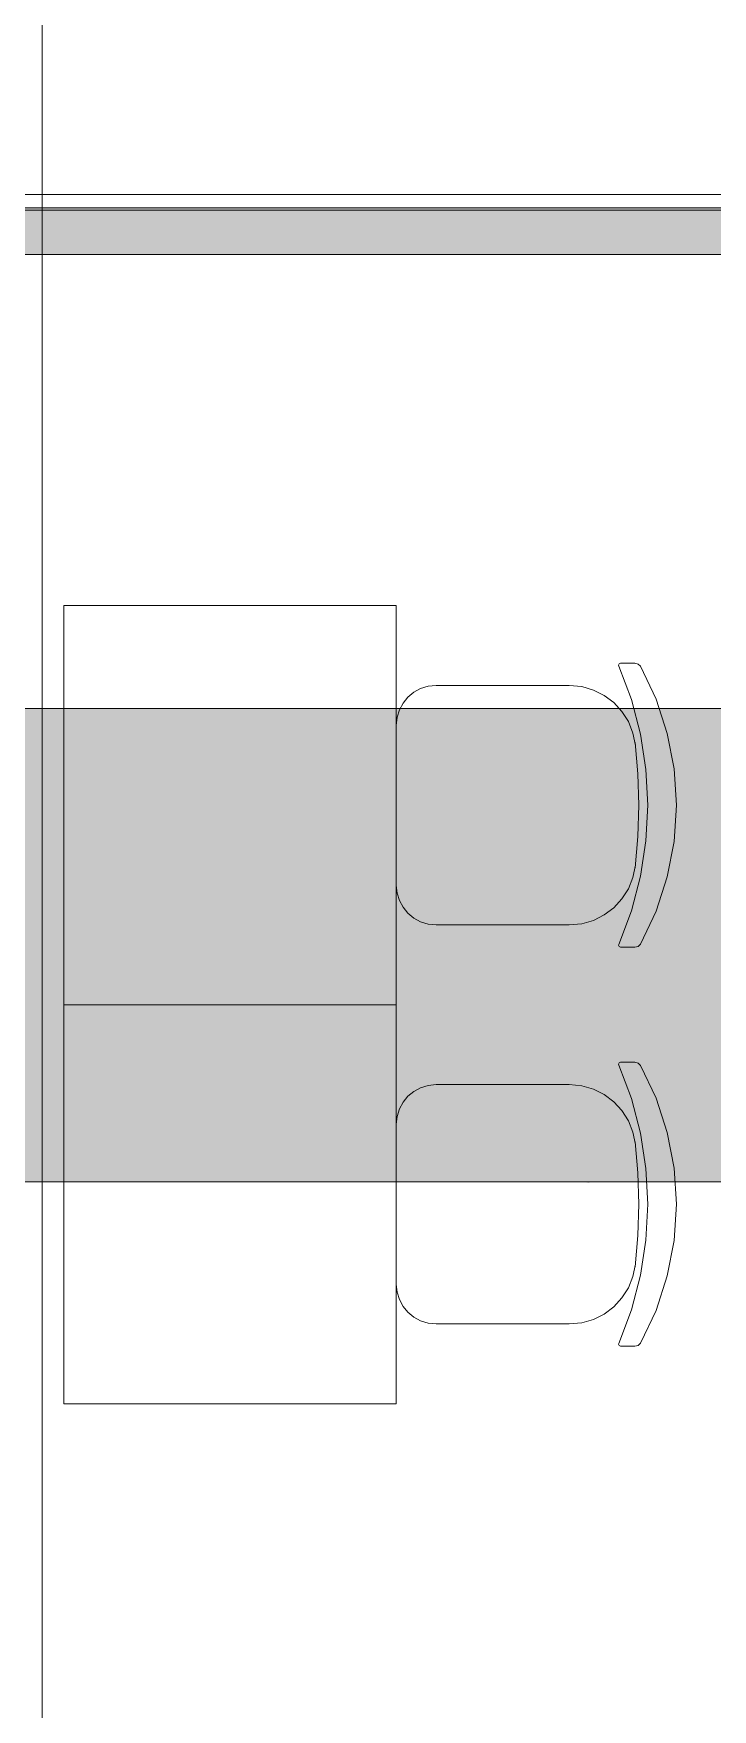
# Model space of a CAD drawing. Header units: millimetres. Extents: x 0 to 1189, y 0 to 841.
# Drawn here: x 688.04 to 698.26, y 348.33 to 373.53 of the extents above; entities that cross this region are included whole.
import ezdxf

# ---------------------------------------------------------------- set-up
doc = ezdxf.new("R2010")
doc.units = ezdxf.units.MM

msp = doc.modelspace()

# ---------------------------------------------------------------- hatches: boundary and pattern name
at = {"true_color": 0xf1d696}
h = msp.add_hatch(color=41, dxfattribs=at)
h.dxf.hatch_style = 2
h.paths.add_polyline_path([(635.07697, 370.204336), (635.07697, 370.904337), (705.461078, 370.904337), (705.461078, 370.204336)])
at = {"true_color": 0xffffff}
h = msp.add_hatch(color=7, dxfattribs=at)
h.dxf.hatch_style = 2
h.paths.add_polyline_path([(675.526032, 363.377326), (707.06908, 363.377326), (707.06908, 356.259315), (675.526032, 356.259315)])
at = {"true_color": 0x0077b0}
h = msp.add_hatch(color=144, dxfattribs=at)
h.paths.add_polyline_path([(690.620776, 360.100514), (690.743284, 360.174239), (690.855042, 360.199182), (690.916227, 360.21751), (690.970798, 360.269737), (691.011381, 360.336159), (691.024266, 360.40258), (691.009452, 360.480715), (690.965285, 360.546447), (690.899553, 360.589235), (690.821418, 360.602671), (690.74287, 360.588202), (690.677551, 360.546447), (690.635314, 360.480715), (690.620776, 360.40258)])
h.paths.add_polyline_path([(691.123484, 360.159494), (691.248472, 360.083495), (691.346175, 359.973183), (691.407016, 359.840478), (691.427755, 359.697025), (691.427755, 359.290228), (691.41829, 359.189795), (691.390066, 359.096544), (691.343342, 359.011253), (691.278376, 358.934694), (691.201817, 358.870159), (691.116525, 358.824382), (691.023275, 358.797105), (690.922842, 358.788071), (690.821203, 358.797105), (690.727781, 358.824382), (690.642316, 358.870159), (690.564552, 358.934694), (690.500017, 359.012415), (690.45424, 359.097578), (690.426963, 359.190182), (690.417929, 359.290228), (690.417929, 360.40258), (690.447419, 360.559056), (690.53644, 360.690315), (690.666113, 360.776718), (690.821418, 360.80607), (690.977895, 360.776373), (691.109153, 360.687558), (691.195556, 360.558712), (691.224908, 360.40258), (691.199414, 360.265121)])
h.paths.add_polyline_path([(691.224908, 359.292984), (691.224908, 359.697025), (691.20341, 359.812504), (691.137265, 359.911447), (691.039768, 359.977111), (690.922842, 359.998539), (690.805915, 359.977111), (690.708419, 359.911447), (690.642273, 359.812504), (690.620776, 359.697025), (690.620776, 359.292984), (690.642273, 359.175437), (690.708419, 359.078561), (690.805915, 359.01152), (690.922842, 358.988713), (691.039768, 359.01152), (691.137265, 359.078561), (691.20341, 359.176471)])
h = msp.add_hatch(color=144, dxfattribs=at)
h.paths.add_polyline_path([(688.312475, 359.290228), (688.312475, 359.694269), (688.32151, 359.795907), (688.348786, 359.88933), (688.394563, 359.974794), (688.459098, 360.052558), (688.536863, 360.117094), (688.622327, 360.16287), (688.715749, 360.190147), (688.817388, 360.199182), (689.01245, 360.163215), (689.175678, 360.055315), (689.240213, 359.977507), (689.28599, 359.891741), (689.313267, 359.797501), (689.322301, 359.694269), (689.322301, 359.290228), (689.312836, 359.190182), (689.284612, 359.097578), (689.237888, 359.012415), (689.172922, 358.934694), (689.096363, 358.870159), (689.011072, 358.824382), (688.917821, 358.797105), (688.817388, 358.788071), (688.715749, 358.797105), (688.622327, 358.824382), (688.536863, 358.870159), (688.459098, 358.934694), (688.394563, 359.012415), (688.348786, 359.097578), (688.32151, 359.190182)])
h.paths.add_polyline_path([(689.119454, 359.292984), (689.119454, 359.697025), (689.097957, 359.812504), (689.031811, 359.911447), (688.934315, 359.977111), (688.817388, 359.998539), (688.700462, 359.977111), (688.602966, 359.911447), (688.53682, 359.812504), (688.515322, 359.697025), (688.515322, 359.292984), (688.53682, 359.175437), (688.602966, 359.078561), (688.700462, 359.01152), (688.817388, 358.988713), (688.934315, 359.01152), (689.031811, 359.078561), (689.097957, 359.176471)])
h = msp.add_hatch(color=144, dxfattribs=at)
h.paths.add_polyline_path([(692.337243, 359.998539), (692.220317, 359.977111), (692.12282, 359.911447), (692.056675, 359.813538), (692.035177, 359.697025), (692.035177, 359.59505), (692.639309, 359.59505), (692.639309, 359.697025), (692.617812, 359.813538), (692.551666, 359.911447), (692.45417, 359.977111)])
h.paths.add_polyline_path([(692.035177, 359.392203), (692.035177, 359.19156), (692.05006, 359.114459), (692.094708, 359.047693), (692.159683, 359.00332), (692.23582, 358.988713), (692.740733, 358.988713), (692.816869, 358.96315), (692.842156, 358.886738), (692.816869, 358.81198), (692.740733, 358.788071), (692.23582, 358.788071), (692.079481, 358.816389), (691.950841, 358.903826), (691.86182, 359.033844), (691.83233, 359.19156), (691.83233, 359.694269), (691.841365, 359.795907), (691.868641, 359.88933), (691.914418, 359.974794), (691.978953, 360.052558), (692.056718, 360.117094), (692.142182, 360.16287), (692.235604, 360.190147), (692.337243, 360.199182), (692.532305, 360.163215), (692.695533, 360.055315), (692.760068, 359.97755), (692.805845, 359.892086), (692.833122, 359.798664), (692.842156, 359.697025), (692.842156, 359.392203)])
h = msp.add_hatch(color=144, dxfattribs=at)
h.paths.add_polyline_path([(693.246731, 360.100514), (693.272018, 360.174239), (693.348155, 360.199182), (693.853068, 360.199182), (694.009407, 360.16983), (694.138046, 360.083427), (694.227068, 359.952375), (694.256558, 359.795692), (694.256558, 359.19156), (694.227068, 359.034877), (694.138046, 358.903826), (694.009407, 358.816389), (693.853068, 358.788071), (693.449579, 358.788071), (693.449579, 358.27985), (693.424292, 358.206332), (693.348155, 358.181183), (693.272018, 358.206332), (693.246731, 358.27985)])
h.paths.add_polyline_path([(693.449579, 359.995783), (693.449579, 358.988713), (693.853068, 358.988713), (693.930238, 359.00332), (693.994179, 359.047693), (694.038828, 359.113425), (694.05371, 359.19156), (694.05371, 359.795692), (694.039172, 359.873827), (693.996935, 359.939559), (693.931616, 359.982554), (693.853068, 359.995783)])
h = msp.add_hatch(color=144, dxfattribs=at)
h.dxf.hatch_style = 2
h.paths.add_polyline_path([(695.287313, 359.493626), (695.654423, 358.943513), (695.670959, 358.886738), (695.645672, 358.81198), (695.569535, 358.788071), (695.52096, 358.79875), (695.485199, 358.830514), (695.166046, 359.310072), (694.846892, 358.830514), (694.811132, 358.79875), (694.762556, 358.788071), (694.692001, 358.816183), (694.661133, 358.886738), (694.677669, 358.943513), (695.044778, 359.493626), (694.677669, 360.040983), (694.661133, 360.100514), (694.68642, 360.174239), (694.762556, 360.199182), (694.811132, 360.188502), (694.846892, 360.156738), (695.166046, 359.677181), (695.485199, 360.156738), (695.52096, 360.188502), (695.569535, 360.199182), (695.645672, 360.175273), (695.670959, 360.100514), (695.654423, 360.040983)])
h = msp.add_hatch(color=144, dxfattribs=at)
h.paths.add_polyline_path([(696.882513, 359.995783), (696.479024, 359.995783), (696.400475, 359.981521), (696.335156, 359.939559), (696.292919, 359.873827), (696.278381, 359.795692), (696.278381, 359.19156), (696.293264, 359.114459), (696.337912, 359.047693), (696.402887, 359.00332), (696.479024, 358.988713), (696.681871, 358.988713), (696.759041, 359.00332), (696.822982, 359.047693), (696.86763, 359.113425), (696.882513, 359.19156)])
h.paths.add_polyline_path([(697.286003, 358.886738), (697.26106, 358.81198), (697.187335, 358.788071), (697.057731, 358.813702), (696.955825, 358.89225), (696.83063, 358.813702), (696.681871, 358.788071), (696.479024, 358.788071), (696.322685, 358.816389), (696.194045, 358.903826), (696.105024, 359.033844), (696.075534, 359.19156), (696.075534, 359.795692), (696.105024, 359.952375), (696.194045, 360.083427), (696.322685, 360.16983), (696.479024, 360.199182), (696.983937, 360.199182), (697.060073, 360.174239), (697.08536, 360.100514), (697.08536, 359.090137), (697.110923, 359.014), (697.187335, 358.988713), (697.26106, 358.96315)])
h = msp.add_hatch(color=144, dxfattribs=at)
h.paths.add_polyline_path([(693.822517, 357.684092), (693.914364, 357.739214), (693.998355, 357.757955), (694.043899, 357.771804), (694.084896, 357.810872), (694.115351, 357.860481), (694.125135, 357.91009), (694.114041, 357.96907), (694.081037, 358.018129), (694.031773, 358.050513), (693.972999, 358.060572), (693.914226, 358.049686), (693.864961, 358.018129), (693.833404, 357.96907), (693.822517, 357.91009)])
h.paths.add_polyline_path([(694.199549, 357.728189), (694.293186, 357.67107), (694.366567, 357.588732), (694.412249, 357.488962), (694.427752, 357.380924), (694.427752, 357.076653), (694.399502, 356.931063), (694.315855, 356.809865), (694.194243, 356.726838), (694.049067, 356.699622), (693.902788, 356.726838), (693.780074, 356.809865), (693.697529, 356.93189), (693.670382, 357.076653), (693.670382, 357.91009), (693.692431, 358.027844), (693.759128, 358.126167), (693.856348, 358.19121), (693.972999, 358.213259), (694.09027, 358.190935), (694.188524, 358.123962), (694.253568, 358.027568), (694.275616, 357.91009), (694.256599, 357.807358)])
h.paths.add_polyline_path([(694.275616, 357.078307), (694.275616, 357.380924), (694.259356, 357.468016), (694.210022, 357.541879), (694.136572, 357.591419), (694.049067, 357.607473), (693.961561, 357.591419), (693.888112, 357.541879), (693.838778, 357.468016), (693.822517, 357.380924), (693.822517, 357.078307), (693.838778, 356.990043), (693.888112, 356.917903), (693.961561, 356.86726), (694.049067, 356.850103), (694.136572, 356.86726), (694.210022, 356.917903), (694.259356, 356.99087)])
h = msp.add_hatch(color=144, dxfattribs=at)
h.dxf.hatch_style = 2
h.paths.add_polyline_path([(687.849483, 357.455338), (687.849483, 357.002239), (687.860645, 356.944292), (687.894131, 356.894201), (687.943121, 356.861197), (687.999965, 356.850103), (688.226514, 356.850103), (688.283565, 356.831018), (688.302582, 356.773485), (688.283565, 356.717536), (688.226514, 356.699622), (687.999965, 356.699622), (687.882694, 356.720775), (687.786093, 356.786162), (687.719396, 356.884072), (687.697347, 357.002239), (687.697347, 357.455338), (687.719396, 357.572678), (687.786093, 357.671414), (687.882694, 357.735975), (687.999965, 357.757955), (688.226514, 357.757955), (688.283565, 357.738938), (688.302582, 357.681887), (688.283565, 357.624837), (688.226514, 357.60582), (687.999965, 357.60582), (687.941191, 357.594933), (687.891926, 357.563376), (687.860369, 357.514111)])
h = msp.add_hatch(color=144, dxfattribs=at)
h.dxf.hatch_style = 2
h.paths.add_polyline_path([(689.075338, 357.228788), (689.350395, 356.815928), (689.363073, 356.773485), (689.344056, 356.717536), (689.287005, 356.699622), (689.223615, 356.731592), (688.984388, 357.090985), (688.74516, 356.731592), (688.68177, 356.699622), (688.628854, 356.720568), (688.605703, 356.773485), (688.618381, 356.815928), (688.893437, 357.228788), (688.618381, 357.639444), (688.605703, 357.684092), (688.62472, 357.739214), (688.68177, 357.757955), (688.74516, 357.725985), (688.984388, 357.366592), (689.223615, 357.725985), (689.287005, 357.757955), (689.344056, 357.740041), (689.363073, 357.684092), (689.350395, 357.639444)])
h = msp.add_hatch(color=144, dxfattribs=at)
h.paths.add_polyline_path([(690.045214, 357.607473), (689.957708, 357.591419), (689.884259, 357.541879), (689.834925, 357.468843), (689.818664, 357.380924), (689.818664, 357.304856), (690.271763, 357.304856), (690.271763, 357.380924), (690.255503, 357.468843), (690.206169, 357.541879), (690.132719, 357.591419)])
h.paths.add_polyline_path([(689.818664, 357.152721), (689.818664, 357.002239), (689.829827, 356.944292), (689.863313, 356.894201), (689.912302, 356.861197), (689.969146, 356.850103), (690.347831, 356.850103), (690.404882, 356.831018), (690.423899, 356.773485), (690.404882, 356.717536), (690.347831, 356.699622), (689.969146, 356.699622), (689.851875, 356.720775), (689.755275, 356.786162), (689.688578, 356.884072), (689.666529, 357.002239), (689.666529, 357.37927), (689.693676, 357.52548), (689.776221, 357.647712), (689.898935, 357.730739), (690.045214, 357.757955), (690.191493, 357.731014), (690.314207, 357.649917), (690.396751, 357.527409), (690.423899, 357.380924), (690.423899, 357.152721)])
h = msp.add_hatch(color=144, dxfattribs=at)
h.dxf.hatch_style = 2
h.paths.add_polyline_path([(691.182108, 357.076653), (690.879491, 357.465811), (690.879491, 356.773485), (690.860474, 356.717536), (690.803423, 356.699622), (690.746372, 356.717536), (690.727355, 356.773485), (690.727355, 357.684092), (690.746372, 357.739214), (690.803423, 357.757955), (690.841457, 357.746586), (690.879491, 357.711653), (691.182108, 357.321944), (691.484725, 357.711653), (691.523034, 357.746586), (691.561344, 357.757955), (691.616465, 357.739214), (691.635207, 357.684092), (691.635207, 356.773485), (691.616465, 356.717536), (691.561344, 356.699622), (691.503811, 356.717536), (691.484725, 356.773485), (691.484725, 357.465811)])
h = msp.add_hatch(color=144, dxfattribs=at)
h.paths.add_polyline_path([(692.543769, 357.002239), (692.52172, 356.884899), (692.456677, 356.786162), (692.358423, 356.720775), (692.241152, 356.699622), (692.014602, 356.699622), (691.957552, 356.717536), (691.938535, 356.773485), (691.938535, 357.684092), (691.957552, 357.739214), (692.014602, 357.757955), (692.071653, 357.739214), (692.09067, 357.684092), (692.09067, 357.304856), (692.241152, 357.304856), (692.358423, 357.282876), (692.456677, 357.218315), (692.52172, 357.119786)])
h.paths.add_polyline_path([(692.393287, 357.002239), (692.382194, 357.061012), (692.34919, 357.110277), (692.299925, 357.141834), (692.241152, 357.152721), (692.09067, 357.152721), (692.09067, 356.850103), (692.241152, 356.850103), (692.299925, 356.861197), (692.34919, 356.894201), (692.382194, 356.943466)])
h.paths.add_polyline_path([(692.695905, 357.684092), (692.71499, 357.739214), (692.772523, 357.757955), (692.827645, 357.739214), (692.846386, 357.684092), (692.846386, 356.773485), (692.827645, 356.717536), (692.772523, 356.699622), (692.71499, 356.717536), (692.695905, 356.773485)])
h = msp.add_hatch(color=144, dxfattribs=at)
h.dxf.hatch_style = 2
h.paths.add_polyline_path([(695.249726, 356.773485), (695.249726, 357.684092), (695.268743, 357.739214), (695.325793, 357.757955), (695.704478, 357.757955), (695.820302, 357.735975), (695.91835, 357.671414), (695.985047, 357.572678), (696.007095, 357.455338), (696.007095, 356.773485), (695.988079, 356.717536), (695.931028, 356.699622), (695.873977, 356.717536), (695.85496, 356.773485), (695.85496, 357.455338), (695.844074, 357.514111), (695.812516, 357.563376), (695.763252, 357.595553), (695.704478, 357.60582), (695.401861, 357.60582), (695.401861, 356.773485), (695.382844, 356.717536), (695.325793, 356.699622), (695.268743, 356.717536)])
h = msp.add_hatch(color=144, dxfattribs=at)
h.paths.add_polyline_path([(696.310552, 357.684092), (696.329569, 357.739214), (696.38662, 357.757955), (696.765305, 357.757955), (696.882576, 357.735975), (696.979176, 357.671414), (697.045873, 357.572678), (697.067922, 357.455338), (697.067922, 357.002239), (697.045873, 356.884899), (696.979176, 356.786162), (696.882576, 356.720775), (696.765305, 356.699622), (696.462687, 356.699622), (696.462687, 356.318732), (696.44367, 356.263128), (696.38662, 356.244318), (696.329569, 356.263128), (696.310552, 356.318732)])
h.paths.add_polyline_path([(696.462687, 357.60582), (696.462687, 356.850103), (696.765305, 356.850103), (696.822975, 356.861197), (696.871138, 356.894201), (696.904624, 356.943466), (696.915786, 357.002239), (696.915786, 357.455338), (696.9049, 357.514111), (696.873343, 357.563376), (696.824078, 357.595553), (696.765305, 357.60582)])
h = msp.add_hatch(color=144, dxfattribs=at)
h.dxf.hatch_style = 2
h.paths.add_polyline_path([(698.128748, 357.684092), (698.128748, 356.773485), (698.109731, 356.717536), (698.05268, 356.699622), (697.673995, 356.699622), (697.556724, 356.720775), (697.460124, 356.786162), (697.393427, 356.884072), (697.371378, 357.002239), (697.371378, 357.684092), (697.390395, 357.739214), (697.447446, 357.757955), (697.504497, 357.739214), (697.523514, 357.684092), (697.523514, 357.002239), (697.534676, 356.944292), (697.568162, 356.894201), (697.617151, 356.861197), (697.673995, 356.850103), (697.976613, 356.850103), (697.976613, 357.684092), (697.995629, 357.739214), (698.05268, 357.757955), (698.109731, 357.739214)])

# ---------------------------------------------------------------- linework, layer by layer
at = {"color": 7, "lineweight": 0}
for points in [[(688.173051, 251.095154), (688.173051, 495.459528)], [(718.500098, 371.104338), (657.117004, 371.104338)], [(198.085303, 370.871337), (863.72632, 370.871337)], [(705.461078, 370.904337), (634.376969, 370.904337)], [(657.117004, 370.904337), (718.377098, 370.904337)], [(635.07697, 370.204336), (705.461078, 370.204336)]]:
    msp.add_lwpolyline(points, dxfattribs=at)
at = {"color": 253, "lineweight": 0, "true_color": 0x999999}
for points in [[(688.497052, 358.924319), (688.497052, 364.924328)], [(688.497052, 364.924328), (693.49706, 364.924328)], [(693.49706, 364.924328), (693.49706, 358.924319)], [(696.844065, 364.016327), (696.841065, 364.029327), (696.84969, 364.050702), (696.871065, 364.059327)], [(696.844065, 364.016327), (696.841065, 364.029327), (696.84969, 364.050702), (696.871065, 364.059327)], [(696.844065, 364.016327), (697.034424, 363.512685), (697.17144, 362.9932), (697.254268, 362.462278), (697.282065, 361.924324), (697.254268, 361.38651), (697.17144, 360.855822), (697.034424, 360.336384), (696.844065, 359.83232)], [(696.844065, 364.016327), (697.034424, 363.512685), (697.17144, 362.9932), (697.254268, 362.462278), (697.282065, 361.924324), (697.254268, 361.38651), (697.17144, 360.855822), (697.034424, 360.336384), (696.844065, 359.83232)], [(697.087065, 364.059327), (696.871065, 364.059327)], [(697.087065, 364.059327), (696.871065, 364.059327)], [(697.087065, 364.059327), (697.13594, 364.046702), (697.172065, 364.012327)], [(697.087065, 364.059327), (697.13594, 364.046702), (697.172065, 364.012327)], [(697.172065, 364.012327), (697.405784, 363.519295), (697.574816, 363.002825), (697.677472, 362.469106), (697.712066, 361.924324), (697.677472, 361.379963), (697.574816, 360.846197), (697.405784, 360.329493), (697.172065, 359.83632)], [(697.172065, 364.012327), (697.405784, 363.519295), (697.574816, 363.002825), (697.677472, 362.469106), (697.712066, 361.924324), (697.677472, 361.379963), (697.574816, 360.846197), (697.405784, 360.329493), (697.172065, 359.83632)], [(693.49706, 363.124325), (693.509265, 363.245427), (693.544263, 363.358138), (693.599628, 363.460068), (693.672935, 363.548826), (693.761757, 363.622022), (693.863669, 363.677264), (693.976246, 363.712162), (694.09706, 363.724326)], [(693.49706, 363.124325), (693.509265, 363.245427), (693.544263, 363.358138), (693.599628, 363.460068), (693.672935, 363.548826), (693.761757, 363.622022), (693.863669, 363.677264), (693.976246, 363.712162), (694.09706, 363.724326)], [(694.09706, 363.724326), (696.100063, 363.724326)], [(694.09706, 363.724326), (696.100063, 363.724326)], [(696.100063, 363.724326), (696.2883, 363.706613), (696.465205, 363.655561), (696.62732, 363.574297), (696.77119, 363.465951), (696.893356, 363.333652), (696.990362, 363.180529), (697.05875, 363.00971), (697.095065, 362.824325)], [(696.100063, 363.724326), (696.2883, 363.706613), (696.465205, 363.655561), (696.62732, 363.574297), (696.77119, 363.465951), (696.893356, 363.333652), (696.990362, 363.180529), (697.05875, 363.00971), (697.095065, 362.824325)], [(693.49706, 360.723322), (693.49706, 363.124325)], [(693.49706, 360.723322), (693.49706, 363.124325)], [(697.090065, 362.865325), (697.13194, 362.395949), (697.146065, 361.924324), (697.13194, 361.453073), (697.090065, 360.983322)], [(697.090065, 362.865325), (697.13194, 362.395949), (697.146065, 361.924324), (697.13194, 361.453073), (697.090065, 360.983322)], [(697.095065, 361.024322), (697.05875, 360.838937), (696.990362, 360.668119), (696.893356, 360.514995), (696.77119, 360.382696), (696.62732, 360.27435), (696.465205, 360.193087), (696.2883, 360.142034), (696.100063, 360.124321)], [(697.095065, 361.024322), (697.05875, 360.838937), (696.990362, 360.668119), (696.893356, 360.514995), (696.77119, 360.382696), (696.62732, 360.27435), (696.465205, 360.193087), (696.2883, 360.142034), (696.100063, 360.124321)], [(694.09706, 360.124321), (693.976246, 360.136526), (693.863669, 360.171524), (693.761757, 360.226889), (693.672935, 360.300196), (693.599628, 360.389019), (693.544263, 360.490931), (693.509265, 360.603507), (693.49706, 360.724322)], [(694.09706, 360.124321), (693.976246, 360.136526), (693.863669, 360.171524), (693.761757, 360.226889), (693.672935, 360.300196), (693.599628, 360.389019), (693.544263, 360.490931), (693.509265, 360.603507), (693.49706, 360.724322)], [(694.09706, 360.124321), (696.100063, 360.124321)], [(694.09706, 360.124321), (696.100063, 360.124321)], [(696.871065, 359.78932), (696.84969, 359.79832), (696.841065, 359.81932), (696.844065, 359.83232)], [(696.871065, 359.78932), (696.84969, 359.79832), (696.841065, 359.81932), (696.844065, 359.83232)], [(697.172065, 359.83632), (697.13594, 359.801945), (697.087065, 359.78932)], [(697.172065, 359.83632), (697.13594, 359.801945), (697.087065, 359.78932)], [(697.087065, 359.78932), (696.871065, 359.78932)], [(697.087065, 359.78932), (696.871065, 359.78932)], [(688.497052, 352.92431), (688.497052, 358.924319)], [(688.497052, 358.924319), (693.49706, 358.924319)], [(693.49706, 358.924319), (688.497052, 358.924319)], [(693.49706, 358.924319), (693.49706, 352.92431)], [(696.844065, 358.016318), (696.841065, 358.029318), (696.84969, 358.050693), (696.871065, 358.059318)], [(696.844065, 358.016318), (696.841065, 358.029318), (696.84969, 358.050693), (696.871065, 358.059318)], [(696.844065, 358.016318), (697.034424, 357.512676), (697.17144, 356.993191), (697.254268, 356.462268), (697.282065, 355.924314), (697.254268, 355.386501), (697.17144, 354.855813), (697.034424, 354.336375), (696.844065, 353.832311)], [(696.844065, 358.016318), (697.034424, 357.512676), (697.17144, 356.993191), (697.254268, 356.462268), (697.282065, 355.924314), (697.254268, 355.386501), (697.17144, 354.855813), (697.034424, 354.336375), (696.844065, 353.832311)], [(697.087065, 358.059318), (696.871065, 358.059318)], [(697.087065, 358.059318), (696.871065, 358.059318)], [(697.087065, 358.059318), (697.13594, 358.046693), (697.172065, 358.012318)], [(697.087065, 358.059318), (697.13594, 358.046693), (697.172065, 358.012318)], [(697.172065, 358.012318), (697.405784, 357.519286), (697.574816, 357.002816), (697.677472, 356.469097), (697.712066, 355.924314), (697.677472, 355.379954), (697.574816, 354.846188), (697.405784, 354.329484), (697.172065, 353.836311)], [(697.172065, 358.012318), (697.405784, 357.519286), (697.574816, 357.002816), (697.677472, 356.469097), (697.712066, 355.924314), (697.677472, 355.379954), (697.574816, 354.846188), (697.405784, 354.329484), (697.172065, 353.836311)], [(693.49706, 357.124316), (693.509265, 357.245418), (693.544263, 357.358129), (693.599628, 357.460059), (693.672935, 357.548817), (693.761757, 357.622012), (693.863669, 357.677255), (693.976246, 357.712153), (694.09706, 357.724317)], [(693.49706, 357.124316), (693.509265, 357.245418), (693.544263, 357.358129), (693.599628, 357.460059), (693.672935, 357.548817), (693.761757, 357.622012), (693.863669, 357.677255), (693.976246, 357.712153), (694.09706, 357.724317)], [(694.09706, 357.724317), (696.100063, 357.724317)], [(694.09706, 357.724317), (696.100063, 357.724317)], [(696.100063, 357.724317), (696.2883, 357.706604), (696.465205, 357.655551), (696.62732, 357.574288), (696.77119, 357.465942), (696.893356, 357.333643), (696.990362, 357.18052), (697.05875, 357.009701), (697.095065, 356.824316)], [(696.100063, 357.724317), (696.2883, 357.706604), (696.465205, 357.655551), (696.62732, 357.574288), (696.77119, 357.465942), (696.893356, 357.333643), (696.990362, 357.18052), (697.05875, 357.009701), (697.095065, 356.824316)], [(693.49706, 354.723313), (693.49706, 357.124316)], [(693.49706, 354.723313), (693.49706, 357.124316)], [(697.090065, 356.865316), (697.13194, 356.39594), (697.146065, 355.924314), (697.13194, 355.453064), (697.090065, 354.983313)], [(697.090065, 356.865316), (697.13194, 356.39594), (697.146065, 355.924314), (697.13194, 355.453064), (697.090065, 354.983313)], [(697.095065, 355.024313), (697.05875, 354.838928), (696.990362, 354.668109), (696.893356, 354.514986), (696.77119, 354.382687), (696.62732, 354.274341), (696.465205, 354.193077), (696.2883, 354.142025), (696.100063, 354.124312)], [(697.095065, 355.024313), (697.05875, 354.838928), (696.990362, 354.668109), (696.893356, 354.514986), (696.77119, 354.382687), (696.62732, 354.274341), (696.465205, 354.193077), (696.2883, 354.142025), (696.100063, 354.124312)], [(694.09706, 354.124312), (693.976246, 354.136517), (693.863669, 354.171515), (693.761757, 354.22688), (693.672935, 354.300187), (693.599628, 354.389009), (693.544263, 354.490922), (693.509265, 354.603498), (693.49706, 354.724313)], [(694.09706, 354.124312), (693.976246, 354.136517), (693.863669, 354.171515), (693.761757, 354.22688), (693.672935, 354.300187), (693.599628, 354.389009), (693.544263, 354.490922), (693.509265, 354.603498), (693.49706, 354.724313)], [(694.09706, 354.124312), (696.100063, 354.124312)], [(694.09706, 354.124312), (696.100063, 354.124312)], [(696.871065, 353.789311), (696.84969, 353.798311), (696.841065, 353.819311), (696.844065, 353.832311)], [(696.871065, 353.789311), (696.84969, 353.798311), (696.841065, 353.819311), (696.844065, 353.832311)], [(697.087065, 353.789311), (696.871065, 353.789311)], [(697.087065, 353.789311), (696.871065, 353.789311)], [(697.172065, 353.836311), (697.13594, 353.801936), (697.087065, 353.789311)], [(697.172065, 353.836311), (697.13594, 353.801936), (697.087065, 353.789311)], [(693.49706, 352.92431), (688.497052, 352.92431)]]:
    msp.add_lwpolyline(points, dxfattribs=at)
at = {"color": 144, "lineweight": 0, "true_color": 0x0077b0}
for points in [[(675.526032, 363.377326), (707.06908, 363.377326)], [(707.06908, 356.259315), (675.526032, 356.259315)]]:
    msp.add_lwpolyline(points, dxfattribs=at)

doc.saveas('drawing.dxf')
